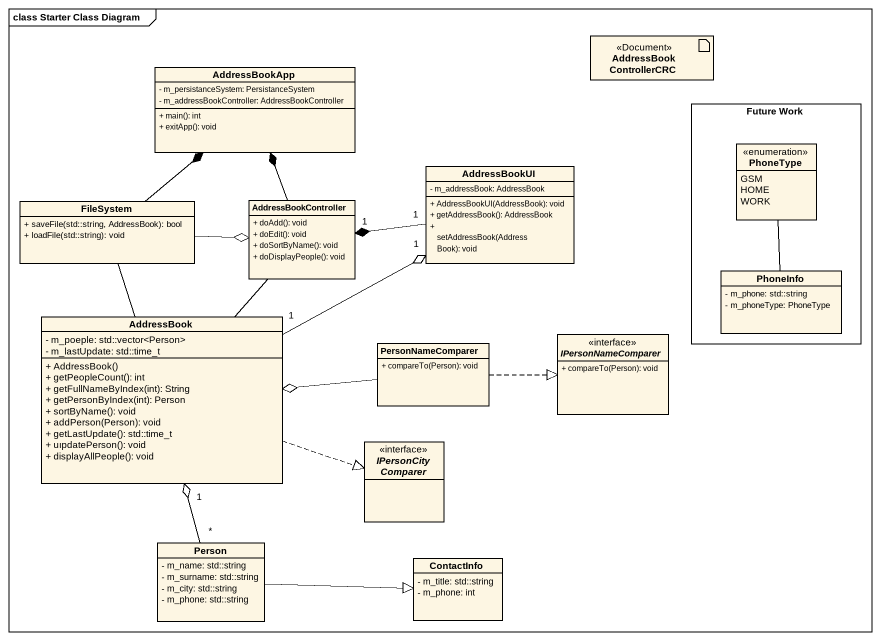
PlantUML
@startuml
mainframe class Starter Class Diagram
allowmixing
hide circle
hide empty members
skinparam classAttributeIconSize 0
class AddressBookApp {
  - m_persistanceSystem: PersistanceSystem
  - m_addressBookController: AddressBookController
  + main(): int
  + exitApp(): void
}
artifact AddressBookControllerCRC <<Document>>
rectangle "Future Work" as Future_Work {
  enum PhoneType {
    GSM
    HOME
    WORK
  }
  class PhoneInfo {
    - m_phone: std::string
    - m_phoneType: PhoneType
  }
}
class AddressBookUI {
  - m_addressBook: AddressBook
  + AddressBookUI(AddressBook): void
  + getAddressBook(): AddressBook
  + setAddressBook(AddressBook): void
}
class FileSystem {
  + saveFile(std::string, AddressBook): bool
  + loadFile(std::string): void
}
class AddressBookController {
  + doAdd(): void
  + doEdit(): void
  + doSortByName(): void
  + doDisplayPeople(): void
}
class AddressBook {
  - m_poeple: std::vector<Person>
  - m_lastUpdate: std::time_t
  + AddressBook()
  + getPeopleCount(): int
  + getFullNameByIndex(int): String
  + getPersonByIndex(int): Person
  + sortByName(): void
  + addPerson(Person): void
  + getLastUpdate(): std::time_t
  + uıpdatePerson(): void
  + displayAllPeople(): void
}
class PersonNameComparer {
  + compareTo(Person): void
}
interface IPersonNameComparer {
  + compareTo(Person): void
}
interface IPersonCityComparer
class "Person" as Person_ {
  - m_name: std::string
  - m_surname: std::string
  - m_city: std::string
  - m_phone: std::string
}
class ContactInfo {
  - m_title: std::string
  - m_phone: int
}
PhoneType -- PhoneInfo
AddressBookUI "1" -left-* "1" AddressBookController
FileSystem -up-* AddressBookApp
FileSystem -right-o AddressBookController
FileSystem -- AddressBook
AddressBookController -up-* AddressBookApp
AddressBookController -- AddressBook
AddressBook "1" -right-o "1" AddressBookUI
AddressBook .right.|> IPersonCityComparer
PersonNameComparer -left-o AddressBook
PersonNameComparer .right.|> IPersonNameComparer
Person_ "*" -up-o "1" AddressBook
Person_ -right-|> ContactInfo
@enduml
